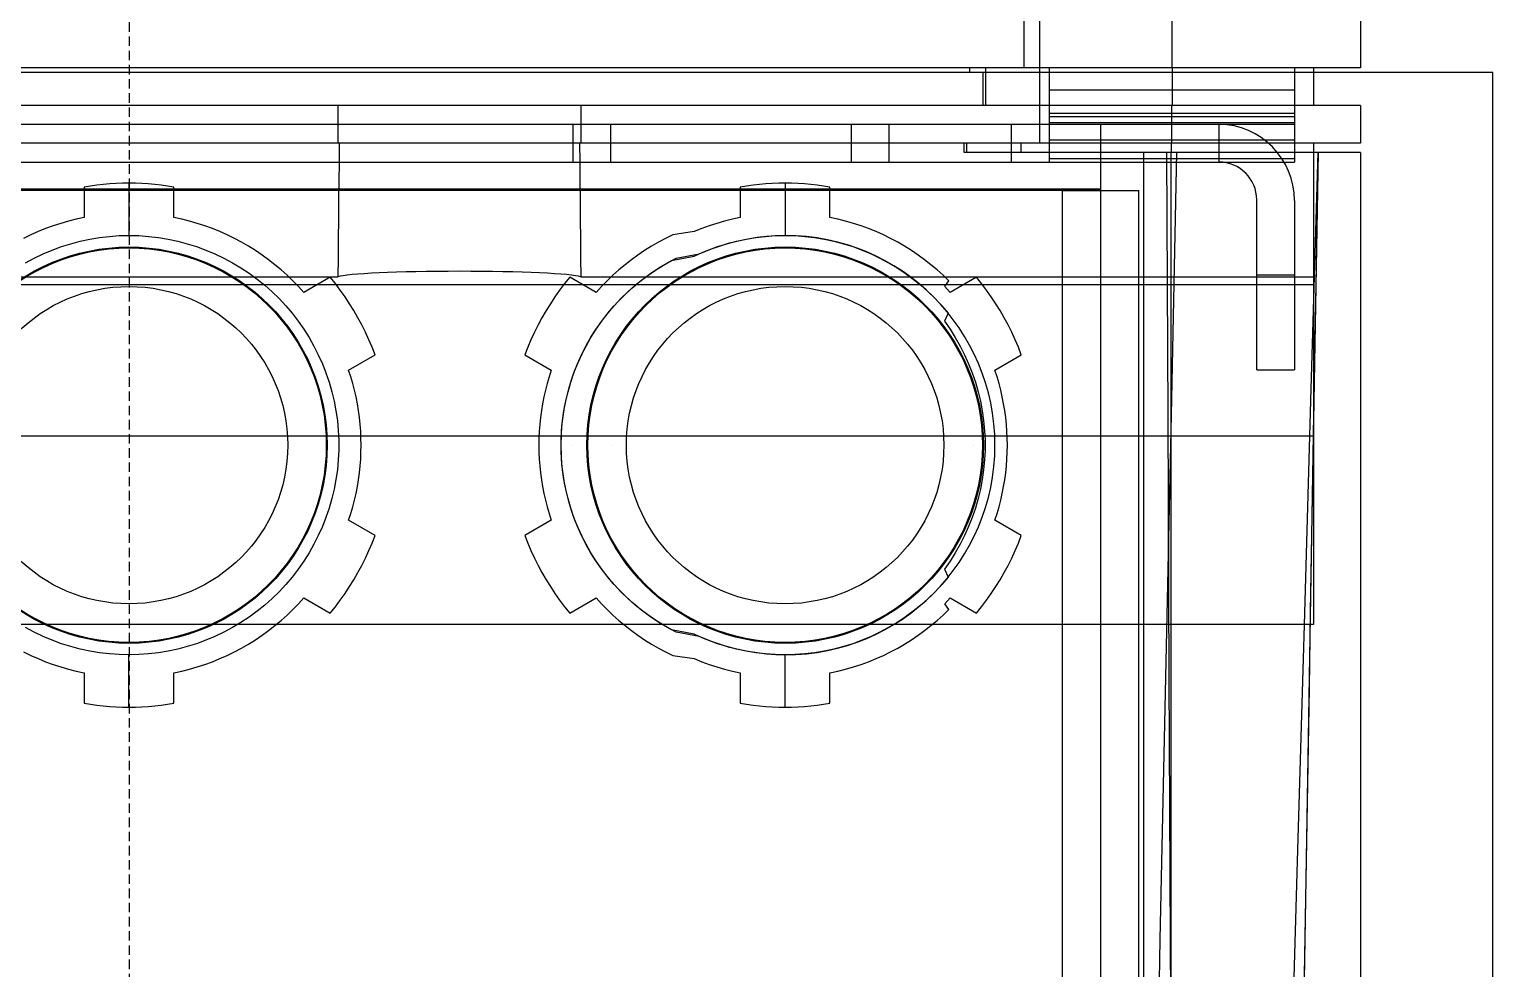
# Model space of a CAD drawing. Extents: x 0 to 144, y 0 to 203.
# Drawn here: x 66.7 to 144, y 75.8 to 125.4 of the extents above; entities that cross this region are included whole.
import ezdxf

# ---------------------------------------------------------------- set-up
doc = ezdxf.new("R2010")
doc.units = 0
doc.linetypes.add('DASHED', pattern=[0.75, 0.5, -0.25])
doc.layers.add('-15N-THT. THIẾT BỊ ĐÓNG MỞ', color=40, linetype='CONTINUOUS')

# ---------------------------------------------------------------- blocks, each defined once
blk = doc.blocks.new('06 - N - SC VSD CHIẾU TRÊN ATV630U07~55N4')
at = {"layer": '-15N-THT. THIẾT BỊ ĐÓNG MỞ', "color": 6, "linetype": 'DASHED'}
blk.add_line((0, 0), (0, -203), dxfattribs=at)
at = {"layer": '-15N-THT. THIẾT BỊ ĐÓNG MỞ'}
for p, q in [((47.241, -69.775), (47.241, -79.647)), ((48.076, -69.775), (48.076, -83.634)), ((55.054, -69.775), (55.054, -79.647)), ((65.022, -69.775), (65.022, -79.647)), ((71.999, -79.896), (-72, -79.896)), ((65.022, -79.647), (-65.023, -79.647)), ((44.381, -79.647), (44.381, -79.896)), ((45.086, -79.896), (45.086, -81.641)), ((45.217, -79.647), (45.217, -81.641)), ((48.575, -79.647), (48.575, -84.631)), ((48.575, -79.647), (48.575, -79.647)), ((49.572, -79.896), (49.572, -79.896)), ((55.071, -79.647), (55.071, -81.641)), ((61.533, -79.647), (61.533, -84.631)), ((61.533, -79.647), (61.533, -79.647)), ((62.53, -79.647), (62.53, -79.647)), ((62.53, -79.647), (62.53, -81.641)), ((65.022, -79.647), (65.022, -79.647)), ((66.019, -79.896), (66.019, -79.896)), ((71.999, -203), (71.999, -79.896)), ((48.575, -80.815), (61.533, -80.815)), ((65.022, -81.641), (-65.023, -81.641)), ((11.034, -81.641), (11.034, -83.634)), ((23.853, -81.641), (23.853, -83.634)), ((48.076, -81.641), (48.076, -81.641)), ((48.575, -81.641), (48.575, -81.641)), ((55.036, -81.641), (55.036, -83.634)), ((61.533, -81.641), (61.533, -81.641)), ((62.53, -81.641), (62.53, -81.641)), ((65.022, -81.641), (65.022, -81.641)), ((65.022, -81.641), (65.022, -83.634)), ((-61.534, -82.637), (61.533, -82.637)), ((23.424, -82.637), (23.424, -82.637)), ((23.424, -82.637), (23.424, -84.631)), ((25.418, -82.637), (25.418, -84.631)), ((38.13, -82.637), (38.13, -84.631)), ((40.124, -82.637), (40.124, -82.637)), ((40.124, -82.637), (40.124, -84.631)), ((46.581, -82.637), (46.581, -82.637)), ((46.581, -82.637), (46.581, -84.631)), ((48.575, -82.054), (61.533, -82.054)), ((48.575, -82.225), (61.533, -82.225)), ((48.575, -82.54), (61.533, -82.54)), ((51.316, -82.637), (51.316, -82.637)), ((51.316, -164.873), (51.316, -82.637)), ((57.546, -82.637), (57.546, -82.637)), ((57.546, -82.637), (57.546, -84.631)), ((65.022, -83.634), (-65.023, -83.634)), ((11.099, -83.634), (11.088, -84.643)), ((23.788, -83.634), (23.799, -84.643)), ((44.089, -84.133), (44.089, -83.634)), ((65.022, -84.133), (44.089, -84.133)), ((44.22, -83.634), (44.22, -84.133)), ((47.08, -83.634), (47.08, -84.133)), ((47.08, -83.634), (47.08, -83.634)), ((47.08, -84.133), (47.08, -84.133)), ((48.076, -83.634), (48.076, -83.634)), ((48.575, -83.463), (61.533, -83.463)), ((53.559, -84.133), (53.559, -84.133)), ((53.559, -84.133), (53.559, -165.172)), ((54.778, -84.133), (54.843, -97.988)), ((55.311, -84.133), (55.018, -97.988)), ((55.021, -180.622), (55.021, -84.133)), ((55.03, -83.634), (55.03, -84.133)), ((62.416, -96.605), (62.776, -84.133)), ((62.53, -83.634), (62.53, -109.052)), ((62.53, -83.634), (62.53, -83.634)), ((62.53, -84.133), (62.53, -84.133)), ((62.776, -84.133), (62.544, -97.988)), ((62.776, -84.133), (62.709, -88.174)), ((62.776, -84.133), (62.776, -84.133)), ((65.022, -83.634), (65.022, -83.634)), ((65.022, -84.133), (65.022, -181.12)), ((65.022, -84.133), (65.022, -84.133)), ((-61.534, -84.631), (61.533, -84.631)), ((11.088, -84.643), (11.078, -85.651)), ((23.424, -84.631), (23.424, -84.631)), ((23.799, -84.643), (23.809, -85.651)), ((40.124, -84.631), (40.124, -84.631)), ((46.581, -84.631), (46.581, -84.631)), ((48.575, -84.436), (61.533, -84.436)), ((51.316, -84.631), (51.316, -84.631)), ((57.546, -84.631), (57.546, -84.631)), ((-0.68, -85.763), (-1.019, -85.784)), ((-0.34, -85.751), (-0.68, -85.763)), ((-0.001, -85.746), (-0.34, -85.751)), ((-0.001, -85.746), (-0.001, -88.506)), ((0.339, -85.751), (-0.001, -85.746)), ((-0.001, -85.746), (-0.001, -85.746)), ((0.679, -85.763), (0.339, -85.751)), ((1.018, -85.784), (0.679, -85.763)), ((11.078, -85.651), (11.068, -86.659)), ((23.809, -85.651), (23.819, -86.659)), ((33.962, -85.763), (33.623, -85.784)), ((34.302, -85.751), (33.962, -85.763)), ((34.642, -85.746), (34.302, -85.751)), ((34.642, -85.746), (34.642, -88.506)), ((34.981, -85.751), (34.642, -85.746)), ((34.642, -85.746), (34.642, -85.746)), ((35.321, -85.763), (34.981, -85.751)), ((35.66, -85.784), (35.321, -85.763)), ((-51.317, -86.044), (51.316, -86.044)), ((-51.317, -86.107), (51.316, -86.107)), ((-2.032, -85.896), (-2.368, -85.95)), ((-2.368, -85.95), (-2.368, -87.56)), ((-2.368, -85.95), (-2.368, -85.95)), ((-1.696, -85.851), (-2.032, -85.896)), ((-1.358, -85.813), (-1.696, -85.851)), ((-1.019, -85.784), (-1.358, -85.813)), ((1.357, -85.813), (1.018, -85.784)), ((1.694, -85.851), (1.357, -85.813)), ((2.031, -85.896), (1.694, -85.851)), ((2.367, -85.95), (2.031, -85.896)), ((2.367, -85.95), (2.367, -85.95)), ((2.367, -87.56), (2.367, -85.95)), ((32.61, -85.896), (32.274, -85.95)), ((32.274, -85.95), (32.274, -87.56)), ((32.274, -85.95), (32.274, -85.95)), ((32.947, -85.851), (32.61, -85.896)), ((33.284, -85.813), (32.947, -85.851)), ((33.623, -85.784), (33.284, -85.813)), ((35.999, -85.813), (35.66, -85.784)), ((36.337, -85.851), (35.999, -85.813)), ((36.673, -85.896), (36.337, -85.851)), ((37.009, -85.95), (36.673, -85.896)), ((37.009, -85.95), (37.009, -85.95)), ((37.009, -87.56), (37.009, -85.95)), ((49.285, -164.873), (49.285, -86.126)), ((49.285, -86.126), (53.31, -86.126)), ((49.286, -164.873), (49.286, -86.126)), ((51.316, -86.126), (51.316, -86.126)), ((53.31, -86.126), (53.31, -86.126)), ((53.31, -164.873), (53.31, -86.126)), ((11.068, -86.659), (11.059, -87.667)), ((23.819, -86.659), (23.828, -87.667)), ((59.54, -86.626), (59.54, -86.626)), ((59.54, -95.596), (59.54, -86.626)), ((61.533, -86.666), (61.533, -86.666)), ((61.533, -86.666), (61.533, -95.596)), ((-4.006, -88.002), (-4.405, -88.148)), ((-3.603, -87.87), (-4.006, -88.002)), ((-3.195, -87.752), (-3.603, -87.87)), ((-2.783, -87.649), (-3.195, -87.752)), ((-2.368, -87.56), (-2.783, -87.649)), ((-2.368, -87.56), (-2.368, -87.56)), ((2.367, -87.56), (2.367, -87.56)), ((2.782, -87.649), (2.367, -87.56)), ((3.194, -87.752), (2.782, -87.649)), ((3.602, -87.87), (3.194, -87.752)), ((4.005, -88.002), (3.602, -87.87)), ((4.404, -88.148), (4.005, -88.002)), ((11.059, -87.667), (11.05, -88.676)), ((23.828, -87.667), (23.837, -88.676)), ((30.636, -88.002), (30.237, -88.148)), ((31.039, -87.87), (30.636, -88.002)), ((31.447, -87.752), (31.039, -87.87)), ((31.859, -87.649), (31.447, -87.752)), ((32.274, -87.56), (31.859, -87.649)), ((32.274, -87.56), (32.274, -87.56)), ((37.009, -87.56), (37.009, -87.56)), ((37.424, -87.649), (37.009, -87.56)), ((37.836, -87.752), (37.424, -87.649)), ((38.244, -87.87), (37.836, -87.752)), ((38.647, -88.002), (38.244, -87.87)), ((39.046, -88.148), (38.647, -88.002)), ((-5.186, -88.48), (-5.568, -88.667)), ((-4.799, -88.307), (-5.186, -88.48)), ((-4.405, -88.148), (-4.799, -88.307)), ((-3.076, -88.942), (-2.574, -88.809)), ((-2.574, -88.809), (-2.066, -88.7)), ((-2.066, -88.7), (-1.554, -88.615)), ((-1.554, -88.615), (-1.038, -88.555)), ((-1.038, -88.555), (-0.52, -88.518)), ((-0.52, -88.518), (-0.001, -88.506)), ((-0.001, -88.506), (-0.001, -88.506)), ((-0.001, -88.506), (0.519, -88.518)), ((0.519, -88.518), (1.037, -88.555)), ((1.037, -88.555), (1.553, -88.615)), ((1.553, -88.615), (2.065, -88.7)), ((2.065, -88.7), (2.573, -88.809)), ((2.573, -88.809), (3.075, -88.942)), ((4.798, -88.307), (4.404, -88.148)), ((5.185, -88.48), (4.798, -88.307)), ((5.567, -88.667), (5.185, -88.48)), ((5.942, -88.866), (5.567, -88.667)), ((11.05, -88.676), (11.042, -89.684)), ((23.837, -88.676), (23.845, -89.684)), ((28.323, -88.667), (27.948, -88.866)), ((28.704, -88.48), (28.323, -88.667)), ((29.843, -88.307), (28.704, -88.48)), ((30.237, -88.148), (29.843, -88.307)), ((31.566, -88.942), (32.068, -88.809)), ((31.699, -88.904), (32.181, -88.783)), ((32.068, -88.809), (32.576, -88.7)), ((32.181, -88.783), (32.667, -88.684)), ((32.576, -88.7), (33.089, -88.615)), ((32.667, -88.684), (33.157, -88.606)), ((33.089, -88.615), (33.604, -88.555)), ((33.157, -88.606), (33.65, -88.551)), ((33.604, -88.555), (34.122, -88.518)), ((33.65, -88.551), (34.145, -88.517)), ((34.122, -88.518), (34.642, -88.506)), ((34.145, -88.517), (34.642, -88.506)), ((34.642, -88.506), (35.161, -88.518)), ((34.642, -88.506), (34.642, -88.506)), ((35.161, -88.518), (35.679, -88.555)), ((35.679, -88.555), (36.195, -88.615)), ((36.195, -88.615), (36.707, -88.7)), ((36.707, -88.7), (37.215, -88.809)), ((37.215, -88.809), (37.717, -88.942)), ((39.44, -88.307), (39.046, -88.148)), ((39.828, -88.48), (39.44, -88.307)), ((40.209, -88.667), (39.828, -88.48)), ((40.584, -88.866), (40.209, -88.667)), ((62.709, -88.174), (62.641, -92.215)), ((-5.006, -89.702), (-4.537, -89.478)), ((-4.537, -89.478), (-4.059, -89.276)), ((-4.059, -89.276), (-3.571, -89.097)), ((-3.571, -89.097), (-3.076, -88.942)), ((-0.001, -89.164), (-0.001, -89.164)), ((3.075, -88.942), (3.57, -89.097)), ((3.57, -89.097), (4.058, -89.276)), ((4.058, -89.276), (4.536, -89.478)), ((4.536, -89.478), (5.005, -89.702)), ((6.309, -89.078), (5.942, -88.866)), ((6.67, -89.303), (6.309, -89.078)), ((7.022, -89.54), (6.67, -89.303)), ((7.365, -89.79), (7.022, -89.54)), ((26.868, -89.54), (26.524, -89.79)), ((27.22, -89.303), (26.868, -89.54)), ((27.58, -89.078), (27.22, -89.303)), ((27.948, -88.866), (27.58, -89.078)), ((28.649, -89.825), (29.842, -89.6)), ((28.885, -89.702), (30.105, -89.478)), ((29.842, -89.6), (30.295, -89.395)), ((30.105, -89.478), (30.583, -89.276)), ((30.295, -89.395), (30.755, -89.21)), ((30.583, -89.276), (31.071, -89.097)), ((30.755, -89.21), (31.224, -89.047)), ((31.071, -89.097), (31.566, -88.942)), ((31.224, -89.047), (31.699, -88.904)), ((34.642, -89.164), (34.642, -89.164)), ((37.717, -88.942), (38.212, -89.097)), ((38.212, -89.097), (38.7, -89.276)), ((38.7, -89.276), (39.179, -89.478)), ((39.179, -89.478), (39.647, -89.702)), ((40.952, -89.078), (40.584, -88.866)), ((41.312, -89.303), (40.952, -89.078)), ((41.664, -89.54), (41.312, -89.303)), ((42.007, -89.79), (41.664, -89.54)), ((-5.464, -89.947), (-5.006, -89.702)), ((5.005, -89.702), (5.463, -89.947)), ((5.463, -89.947), (5.908, -90.214)), ((5.908, -90.214), (6.341, -90.501)), ((7.7, -90.051), (7.365, -89.79)), ((8.026, -90.323), (7.7, -90.051)), ((8.342, -90.607), (8.026, -90.323)), ((11.042, -89.684), (11.034, -90.692)), ((23.845, -89.684), (23.853, -90.692)), ((25.864, -90.323), (25.548, -90.607)), ((26.19, -90.051), (25.864, -90.323)), ((26.524, -89.79), (26.19, -90.051)), ((27.388, -90.615), (27.797, -90.333)), ((27.549, -90.501), (27.981, -90.214)), ((27.797, -90.333), (28.217, -90.069)), ((27.981, -90.214), (28.427, -89.947)), ((28.217, -90.069), (28.649, -89.825)), ((28.427, -89.947), (28.885, -89.702)), ((39.647, -89.702), (40.105, -89.947)), ((40.105, -89.947), (40.55, -90.214)), ((40.55, -90.214), (40.983, -90.501)), ((42.342, -90.051), (42.007, -89.79)), ((42.668, -90.323), (42.342, -90.051)), ((42.984, -90.607), (42.668, -90.323)), ((62.53, -91.11), (-62.531, -91.11)), ((-11.035, -90.692), (11.034, -90.692)), ((6.341, -90.501), (6.76, -90.808)), ((6.76, -90.808), (7.164, -91.135)), ((7.164, -91.135), (7.552, -91.48)), ((8.648, -90.901), (8.342, -90.607)), ((8.943, -91.206), (8.648, -90.901)), ((10.622, -90.717), (9.228, -91.521)), ((10.622, -90.717), (10.622, -90.717)), ((10.894, -91.053), (10.622, -90.717)), ((11.155, -91.398), (10.894, -91.053)), ((22.996, -91.053), (22.735, -91.398)), ((23.268, -90.717), (22.996, -91.053)), ((23.268, -90.717), (23.268, -90.717)), ((24.662, -91.521), (23.268, -90.717)), ((23.853, -90.692), (62.53, -90.692)), ((25.242, -90.901), (24.946, -91.206)), ((25.548, -90.607), (25.242, -90.901)), ((26.338, -91.48), (26.726, -91.135)), ((26.612, -91.233), (26.993, -90.915)), ((26.726, -91.135), (27.13, -90.808)), ((26.993, -90.915), (27.388, -90.615)), ((27.13, -90.808), (27.549, -90.501)), ((40.983, -90.501), (41.402, -90.808)), ((41.402, -90.808), (41.806, -91.135)), ((41.806, -91.135), (42.194, -91.48)), ((43.29, -90.901), (42.984, -90.607)), ((43.065, -91.206), (43.29, -90.901)), ((44.744, -90.717), (43.35, -91.521)), ((44.744, -90.717), (44.744, -90.717)), ((45.016, -91.053), (44.744, -90.717)), ((45.277, -91.398), (45.016, -91.053)), ((61.533, -90.612), (59.54, -90.612)), ((59.54, -90.612), (59.54, -90.612)), ((61.533, -90.612), (61.533, -90.612)), ((7.552, -91.48), (7.923, -91.843)), ((7.923, -91.843), (8.277, -92.223)), ((9.228, -91.521), (8.943, -91.206)), ((9.228, -91.521), (9.228, -91.521)), ((11.405, -91.75), (11.155, -91.398)), ((11.644, -92.111), (11.405, -91.75)), ((22.485, -91.75), (22.245, -92.111)), ((22.735, -91.398), (22.485, -91.75)), ((24.946, -91.206), (24.662, -91.521)), ((24.662, -91.521), (24.662, -91.521)), ((25.558, -92.284), (25.894, -91.918)), ((25.613, -92.223), (25.967, -91.843)), ((25.894, -91.918), (26.245, -91.568)), ((25.967, -91.843), (26.338, -91.48)), ((26.245, -91.568), (26.612, -91.233)), ((42.194, -91.48), (42.565, -91.843)), ((42.565, -91.843), (42.919, -92.223)), ((43.35, -91.521), (43.065, -91.206)), ((43.35, -91.521), (43.35, -91.521)), ((45.527, -91.75), (45.277, -91.398)), ((45.766, -92.111), (45.527, -91.75)), ((8.277, -92.223), (8.613, -92.619)), ((8.613, -92.619), (8.93, -93.03)), ((11.872, -92.478), (11.644, -92.111)), ((12.089, -92.853), (11.872, -92.478)), ((22.018, -92.478), (21.801, -92.853)), ((22.245, -92.111), (22.018, -92.478)), ((24.939, -93.059), (25.24, -92.665)), ((24.96, -93.03), (25.277, -92.619)), ((25.24, -92.665), (25.558, -92.284)), ((25.277, -92.619), (25.613, -92.223)), ((42.919, -92.223), (43.255, -92.619)), ((43.255, -92.619), (43.052, -93.03)), ((45.994, -92.478), (45.766, -92.111)), ((46.21, -92.853), (45.994, -92.478)), ((62.641, -92.215), (62.573, -96.256)), ((8.93, -93.03), (9.228, -93.456)), ((9.228, -93.456), (9.505, -93.895)), ((12.293, -93.234), (12.089, -92.853)), ((12.486, -93.621), (12.293, -93.234)), ((21.597, -93.234), (21.404, -93.621)), ((21.801, -92.853), (21.597, -93.234)), ((24.385, -93.895), (24.662, -93.456)), ((24.391, -93.886), (24.655, -93.467)), ((24.655, -93.467), (24.939, -93.059)), ((24.662, -93.456), (24.96, -93.03)), ((43.052, -93.03), (43.349, -93.456)), ((43.349, -93.456), (43.626, -93.895)), ((46.415, -93.234), (46.21, -92.853)), ((46.608, -93.621), (46.415, -93.234)), ((9.505, -93.895), (9.761, -94.347)), ((12.666, -94.015), (12.486, -93.621)), ((12.834, -94.413), (12.666, -94.015)), ((21.224, -94.015), (21.056, -94.413)), ((21.404, -93.621), (21.224, -94.015)), ((24.129, -94.347), (24.385, -93.895)), ((24.145, -94.318), (24.391, -93.886)), ((43.626, -93.895), (43.883, -94.347)), ((46.788, -94.015), (46.608, -93.621)), ((46.956, -94.413), (46.788, -94.015)), ((9.761, -94.347), (9.995, -94.81)), ((9.995, -94.81), (10.208, -95.284)), ((11.596, -95.621), (12.989, -94.817)), ((12.989, -94.817), (12.834, -94.413)), ((12.989, -94.817), (12.989, -94.817)), ((21.056, -94.413), (20.901, -94.817)), ((20.901, -94.817), (22.294, -95.621)), ((20.901, -94.817), (20.901, -94.817)), ((23.682, -95.284), (23.894, -94.81)), ((23.713, -95.211), (23.919, -94.76)), ((23.894, -94.81), (24.129, -94.347)), ((23.919, -94.76), (24.145, -94.318)), ((43.883, -94.347), (44.117, -94.81)), ((44.117, -94.81), (44.33, -95.284)), ((45.718, -95.621), (47.111, -94.817)), ((47.111, -94.817), (46.956, -94.413)), ((47.111, -94.817), (47.111, -94.817)), ((10.208, -95.284), (10.398, -95.767)), ((10.398, -95.767), (10.566, -96.259)), ((11.596, -95.621), (11.596, -95.621)), ((11.709, -95.97), (11.596, -95.621)), ((22.294, -95.621), (22.181, -95.97)), ((22.294, -95.621), (22.294, -95.621)), ((23.324, -96.259), (23.492, -95.767)), ((23.362, -96.139), (23.527, -95.671)), ((23.492, -95.767), (23.682, -95.284)), ((23.527, -95.671), (23.713, -95.211)), ((44.33, -95.284), (44.52, -95.767)), ((44.52, -95.767), (44.688, -96.259)), ((45.718, -95.621), (45.718, -95.621)), ((45.831, -95.97), (45.718, -95.621)), ((59.54, -95.596), (61.533, -95.596)), ((59.54, -95.596), (59.54, -95.596)), ((61.533, -95.596), (61.533, -95.596)), ((10.566, -96.259), (10.71, -96.758)), ((11.812, -96.322), (11.709, -95.97)), ((11.904, -96.677), (11.812, -96.322)), ((22.078, -96.322), (21.986, -96.677)), ((22.181, -95.97), (22.078, -96.322)), ((23.18, -96.758), (23.324, -96.259)), ((23.219, -96.615), (23.362, -96.139)), ((44.688, -96.259), (44.832, -96.758)), ((45.934, -96.322), (45.831, -95.97)), ((46.026, -96.677), (45.934, -96.322)), ((62.573, -96.256), (62.505, -100.297)), ((10.71, -96.758), (10.831, -97.263)), ((10.831, -97.263), (10.927, -97.773)), ((11.985, -97.035), (11.904, -96.677)), ((12.056, -97.394), (11.985, -97.035)), ((21.904, -97.035), (21.834, -97.394)), ((21.986, -96.677), (21.904, -97.035)), ((22.962, -97.773), (23.059, -97.263)), ((22.996, -97.582), (23.096, -97.096)), ((23.059, -97.263), (23.18, -96.758)), ((23.096, -97.096), (23.219, -96.615)), ((44.832, -96.758), (44.953, -97.263)), ((44.953, -97.263), (45.049, -97.773)), ((46.107, -97.035), (46.026, -96.677)), ((46.178, -97.394), (46.107, -97.035)), ((62.057, -109.078), (62.416, -96.605)), ((10.927, -97.773), (11, -98.287)), ((12.116, -97.756), (12.056, -97.394)), ((12.166, -98.12), (12.116, -97.756)), ((12.204, -98.484), (12.166, -98.12)), ((21.724, -98.12), (21.686, -98.484)), ((21.774, -97.756), (21.724, -98.12)), ((21.834, -97.394), (21.774, -97.756)), ((22.86, -98.565), (22.917, -98.072)), ((22.89, -98.287), (22.962, -97.773)), ((22.917, -98.072), (22.996, -97.582)), ((45.049, -97.773), (45.122, -98.287)), ((46.238, -97.756), (46.178, -97.394)), ((46.288, -98.12), (46.238, -97.756)), ((46.326, -98.484), (46.288, -98.12)), ((55.018, -97.988), (54.724, -111.843)), ((54.843, -97.988), (54.907, -111.843)), ((62.544, -97.988), (62.312, -111.843)), ((11, -98.287), (11.049, -98.804)), ((11.049, -98.804), (11.073, -99.323)), ((12.232, -98.85), (12.204, -98.484)), ((12.248, -99.216), (12.232, -98.85)), ((21.658, -98.85), (21.642, -99.216)), ((21.686, -98.484), (21.658, -98.85)), ((22.817, -99.323), (22.841, -98.804)), ((22.826, -99.06), (22.86, -98.565)), ((22.841, -98.804), (22.89, -98.287)), ((45.122, -98.287), (45.171, -98.804)), ((45.171, -98.804), (45.195, -99.323)), ((46.353, -98.85), (46.326, -98.484)), ((46.37, -99.216), (46.353, -98.85)), ((-62.531, -99.085), (62.53, -99.085)), ((8.38, -99.583), (8.38, -99.583)), ((10.466, -99.583), (10.466, -99.583)), ((11.073, -99.323), (11.073, -99.843)), ((12.254, -99.583), (12.248, -99.216)), ((12.248, -99.95), (12.254, -99.583)), ((12.254, -99.583), (12.254, -99.583)), ((21.642, -99.216), (21.636, -99.583)), ((21.636, -99.583), (21.636, -99.583)), ((21.636, -99.583), (21.642, -99.95)), ((22.814, -99.556), (22.826, -99.06)), ((22.814, -99.564), (22.814, -99.556)), ((22.814, -99.571), (22.814, -99.564)), ((22.814, -99.579), (22.814, -99.571)), ((22.814, -99.587), (22.814, -99.579)), ((22.814, -99.594), (22.814, -99.587)), ((22.814, -99.602), (22.814, -99.594)), ((22.814, -99.61), (22.814, -99.602)), ((22.826, -100.106), (22.814, -99.61)), ((22.817, -99.843), (22.817, -99.323)), ((23.424, -99.583), (23.424, -99.583)), ((25.51, -99.583), (25.51, -99.583)), ((43.022, -99.583), (43.022, -99.583)), ((44.588, -99.583), (44.588, -99.583)), ((45.195, -99.323), (45.195, -99.843)), ((46.376, -99.583), (46.37, -99.216)), ((46.37, -99.95), (46.376, -99.583)), ((46.376, -99.583), (46.376, -99.583)), ((11.049, -100.361), (11, -100.878)), ((11.073, -99.843), (11.049, -100.361)), ((12.204, -100.682), (12.232, -100.316)), ((12.232, -100.316), (12.248, -99.95)), ((21.642, -99.95), (21.658, -100.316)), ((21.658, -100.316), (21.686, -100.682)), ((22.841, -100.361), (22.817, -99.843)), ((22.86, -100.601), (22.826, -100.106)), ((22.89, -100.878), (22.841, -100.361)), ((45.171, -100.361), (45.122, -100.878)), ((45.195, -99.843), (45.171, -100.361)), ((46.326, -100.682), (46.353, -100.316)), ((46.353, -100.316), (46.37, -99.95)), ((62.505, -100.297), (62.438, -104.338)), ((11, -100.878), (10.927, -101.393)), ((12.116, -101.41), (12.166, -101.046)), ((12.166, -101.046), (12.204, -100.682)), ((21.686, -100.682), (21.724, -101.046)), ((21.724, -101.046), (21.774, -101.41)), ((22.917, -101.094), (22.86, -100.601)), ((22.962, -101.393), (22.89, -100.878)), ((22.996, -101.584), (22.917, -101.094)), ((45.122, -100.878), (45.049, -101.393)), ((46.238, -101.41), (46.288, -101.046)), ((46.288, -101.046), (46.326, -100.682)), ((10.831, -101.903), (10.71, -102.408)), ((10.927, -101.393), (10.831, -101.903)), ((11.985, -102.131), (12.056, -101.771)), ((12.056, -101.771), (12.116, -101.41)), ((21.774, -101.41), (21.834, -101.771)), ((21.834, -101.771), (21.904, -102.131)), ((23.059, -101.903), (22.962, -101.393)), ((23.096, -102.07), (22.996, -101.584)), ((23.18, -102.408), (23.059, -101.903)), ((44.953, -101.903), (44.832, -102.408)), ((45.049, -101.393), (44.953, -101.903)), ((46.107, -102.131), (46.178, -101.771)), ((46.178, -101.771), (46.238, -101.41)), ((10.71, -102.408), (10.566, -102.907)), ((11.812, -102.844), (11.904, -102.489)), ((11.904, -102.489), (11.985, -102.131)), ((21.904, -102.131), (21.986, -102.489)), ((21.986, -102.489), (22.078, -102.844)), ((23.219, -102.551), (23.096, -102.07)), ((23.324, -102.907), (23.18, -102.408)), ((23.362, -103.026), (23.219, -102.551)), ((44.832, -102.408), (44.688, -102.907)), ((45.934, -102.844), (46.026, -102.489)), ((46.026, -102.489), (46.107, -102.131)), ((10.398, -103.398), (10.208, -103.882)), ((10.566, -102.907), (10.398, -103.398)), ((11.596, -103.544), (11.709, -103.196)), ((11.709, -103.196), (11.812, -102.844)), ((22.078, -102.844), (22.181, -103.196)), ((22.181, -103.196), (22.294, -103.544)), ((23.492, -103.398), (23.324, -102.907)), ((23.527, -103.495), (23.362, -103.026)), ((23.682, -103.882), (23.492, -103.398)), ((23.713, -103.955), (23.527, -103.495)), ((44.52, -103.398), (44.33, -103.882)), ((44.688, -102.907), (44.52, -103.398)), ((45.718, -103.544), (45.831, -103.196)), ((45.831, -103.196), (45.934, -102.844)), ((10.208, -103.882), (9.995, -104.356)), ((11.596, -103.544), (11.596, -103.544)), ((12.989, -104.349), (11.596, -103.544)), ((22.294, -103.544), (20.901, -104.349)), ((22.294, -103.544), (22.294, -103.544)), ((23.894, -104.356), (23.682, -103.882)), ((23.919, -104.406), (23.713, -103.955)), ((44.33, -103.882), (44.117, -104.356)), ((45.718, -103.544), (45.718, -103.544)), ((47.111, -104.349), (45.718, -103.544)), ((9.761, -104.819), (9.505, -105.271)), ((9.995, -104.356), (9.761, -104.819)), ((12.666, -105.151), (12.834, -104.753)), ((12.834, -104.753), (12.989, -104.349)), ((12.989, -104.349), (12.989, -104.349)), ((20.901, -104.349), (21.056, -104.753)), ((20.901, -104.349), (20.901, -104.349)), ((21.056, -104.753), (21.224, -105.151)), ((24.129, -104.819), (23.894, -104.356)), ((24.145, -104.848), (23.919, -104.406)), ((24.385, -105.271), (24.129, -104.819)), ((24.391, -105.279), (24.145, -104.848)), ((43.883, -104.819), (43.626, -105.271)), ((44.117, -104.356), (43.883, -104.819)), ((46.788, -105.151), (46.956, -104.753)), ((46.956, -104.753), (47.111, -104.349)), ((47.111, -104.349), (47.111, -104.349)), ((62.438, -104.338), (62.37, -108.38)), ((9.228, -105.71), (8.93, -106.136)), ((9.505, -105.271), (9.228, -105.71)), ((12.293, -105.932), (12.486, -105.544)), ((12.486, -105.544), (12.666, -105.151)), ((21.224, -105.151), (21.404, -105.544)), ((21.404, -105.544), (21.597, -105.932)), ((24.662, -105.71), (24.385, -105.271)), ((24.655, -105.699), (24.391, -105.279)), ((24.939, -106.107), (24.655, -105.699)), ((24.96, -106.136), (24.662, -105.71)), ((43.349, -105.71), (43.052, -106.136)), ((43.626, -105.271), (43.349, -105.71)), ((46.415, -105.932), (46.608, -105.544)), ((46.608, -105.544), (46.788, -105.151)), ((8.613, -106.547), (8.277, -106.943)), ((8.93, -106.136), (8.613, -106.547)), ((11.872, -106.687), (12.089, -106.313)), ((12.089, -106.313), (12.293, -105.932)), ((21.597, -105.932), (21.801, -106.313)), ((21.801, -106.313), (22.018, -106.687)), ((25.24, -106.501), (24.939, -106.107)), ((25.277, -106.547), (24.96, -106.136)), ((25.558, -106.882), (25.24, -106.501)), ((25.613, -106.943), (25.277, -106.547)), ((43.255, -106.547), (42.919, -106.943)), ((43.052, -106.136), (43.255, -106.547)), ((45.994, -106.687), (46.21, -106.313)), ((46.21, -106.313), (46.415, -105.932)), ((7.923, -107.323), (7.552, -107.686)), ((8.277, -106.943), (7.923, -107.323)), ((11.405, -107.415), (11.644, -107.055)), ((11.644, -107.055), (11.872, -106.687)), ((22.018, -106.687), (22.245, -107.055)), ((22.245, -107.055), (22.485, -107.415)), ((25.894, -107.248), (25.558, -106.882)), ((25.967, -107.323), (25.613, -106.943)), ((26.245, -107.598), (25.894, -107.248)), ((26.338, -107.686), (25.967, -107.323)), ((42.565, -107.323), (42.194, -107.686)), ((42.919, -106.943), (42.565, -107.323)), ((45.527, -107.415), (45.766, -107.055)), ((45.766, -107.055), (45.994, -106.687)), ((7.164, -108.031), (6.76, -108.358)), ((7.552, -107.686), (7.164, -108.031)), ((8.648, -108.264), (8.943, -107.96)), ((8.943, -107.96), (9.228, -107.645)), ((9.228, -107.645), (10.622, -108.449)), ((9.228, -107.645), (9.228, -107.645)), ((10.622, -108.449), (10.894, -108.113)), ((10.894, -108.113), (11.155, -107.768)), ((11.155, -107.768), (11.405, -107.415)), ((22.485, -107.415), (22.735, -107.768)), ((22.735, -107.768), (22.996, -108.113)), ((22.996, -108.113), (23.268, -108.449)), ((23.268, -108.449), (24.662, -107.645)), ((24.662, -107.645), (24.946, -107.96)), ((24.662, -107.645), (24.662, -107.645)), ((24.946, -107.96), (25.242, -108.264)), ((26.612, -107.933), (26.245, -107.598)), ((26.726, -108.031), (26.338, -107.686)), ((26.993, -108.25), (26.612, -107.933)), ((27.13, -108.358), (26.726, -108.031)), ((41.806, -108.031), (41.402, -108.358)), ((42.194, -107.686), (41.806, -108.031)), ((43.065, -107.96), (43.35, -107.645)), ((43.29, -108.264), (43.065, -107.96)), ((43.35, -107.645), (44.744, -108.449)), ((43.35, -107.645), (43.35, -107.645)), ((44.744, -108.449), (45.016, -108.113)), ((45.016, -108.113), (45.277, -107.768)), ((45.277, -107.768), (45.527, -107.415)), ((6.341, -108.665), (5.908, -108.952)), ((6.76, -108.358), (6.341, -108.665)), ((7.7, -109.115), (8.026, -108.843)), ((8.026, -108.843), (8.342, -108.559)), ((8.342, -108.559), (8.648, -108.264)), ((10.622, -108.449), (10.622, -108.449)), ((23.268, -108.449), (23.268, -108.449)), ((25.242, -108.264), (25.548, -108.559)), ((25.548, -108.559), (25.864, -108.843)), ((25.864, -108.843), (26.19, -109.115)), ((27.388, -108.551), (26.993, -108.25)), ((27.549, -108.665), (27.13, -108.358)), ((27.797, -108.833), (27.388, -108.551)), ((27.981, -108.952), (27.549, -108.665)), ((28.217, -109.097), (27.797, -108.833)), ((40.983, -108.665), (40.55, -108.952)), ((41.402, -108.358), (40.983, -108.665)), ((42.342, -109.115), (42.668, -108.843)), ((42.668, -108.843), (42.984, -108.559)), ((42.984, -108.559), (43.29, -108.264)), ((44.744, -108.449), (44.744, -108.449)), ((62.37, -108.38), (62.302, -112.421)), ((62.53, -109.052), (-62.531, -109.052)), ((-5.006, -109.464), (-5.464, -109.219)), ((-4.537, -109.688), (-5.006, -109.464)), ((-4.059, -109.889), (-4.537, -109.688)), ((4.536, -109.688), (4.058, -109.889)), ((5.005, -109.464), (4.536, -109.688)), ((5.463, -109.219), (5.005, -109.464)), ((5.908, -108.952), (5.463, -109.219)), ((6.67, -109.863), (7.022, -109.625)), ((7.022, -109.625), (7.365, -109.376)), ((7.365, -109.376), (7.7, -109.115)), ((26.19, -109.115), (26.524, -109.376)), ((26.524, -109.376), (26.868, -109.625)), ((26.868, -109.625), (27.22, -109.863)), ((28.427, -109.219), (27.981, -108.952)), ((28.649, -109.341), (28.217, -109.097)), ((28.885, -109.464), (28.427, -109.219)), ((29.842, -109.566), (28.649, -109.341)), ((30.105, -109.688), (28.885, -109.464)), ((30.295, -109.771), (29.842, -109.566)), ((30.583, -109.889), (30.105, -109.688)), ((39.179, -109.688), (38.7, -109.889)), ((39.647, -109.464), (39.179, -109.688)), ((40.105, -109.219), (39.647, -109.464)), ((40.55, -108.952), (40.105, -109.219)), ((41.312, -109.863), (41.664, -109.625)), ((41.664, -109.625), (42.007, -109.376)), ((42.007, -109.376), (42.342, -109.115)), ((61.698, -121.551), (62.057, -109.078)), ((62.53, -109.052), (62.53, -109.052)), ((-3.571, -110.068), (-4.059, -109.889)), ((-3.076, -110.224), (-3.571, -110.068)), ((-2.574, -110.357), (-3.076, -110.224)), ((-2.066, -110.465), (-2.574, -110.357)), ((-1.554, -110.55), (-2.066, -110.465)), ((-0.001, -110.001), (-0.001, -110.001)), ((2.065, -110.465), (1.553, -110.55)), ((2.573, -110.357), (2.065, -110.465)), ((3.075, -110.224), (2.573, -110.357)), ((3.57, -110.068), (3.075, -110.224)), ((4.058, -109.889), (3.57, -110.068)), ((5.567, -110.499), (5.942, -110.3)), ((5.942, -110.3), (6.309, -110.088)), ((6.309, -110.088), (6.67, -109.863)), ((27.22, -109.863), (27.58, -110.088)), ((27.58, -110.088), (27.948, -110.3)), ((27.948, -110.3), (28.323, -110.499)), ((30.755, -109.956), (30.295, -109.771)), ((31.071, -110.068), (30.583, -109.889)), ((31.224, -110.119), (30.755, -109.956)), ((31.566, -110.224), (31.071, -110.068)), ((31.699, -110.262), (31.224, -110.119)), ((32.068, -110.357), (31.566, -110.224)), ((32.181, -110.383), (31.699, -110.262)), ((32.576, -110.465), (32.068, -110.357)), ((32.667, -110.482), (32.181, -110.383)), ((33.089, -110.55), (32.576, -110.465)), ((33.157, -110.56), (32.667, -110.482)), ((34.642, -110.001), (34.642, -110.001)), ((36.707, -110.465), (36.195, -110.55)), ((37.215, -110.357), (36.707, -110.465)), ((37.717, -110.224), (37.215, -110.357)), ((38.212, -110.068), (37.717, -110.224)), ((38.7, -109.889), (38.212, -110.068)), ((40.209, -110.499), (40.584, -110.3)), ((40.584, -110.3), (40.952, -110.088)), ((40.952, -110.088), (41.312, -109.863)), ((-5.568, -110.499), (-5.186, -110.686)), ((-5.186, -110.686), (-4.799, -110.859)), ((-4.799, -110.859), (-4.405, -111.018)), ((-4.405, -111.018), (-4.006, -111.164)), ((-4.006, -111.164), (-3.603, -111.296)), ((-1.038, -110.611), (-1.554, -110.55)), ((-0.52, -110.648), (-1.038, -110.611)), ((-0.001, -110.66), (-0.52, -110.648)), ((0.519, -110.648), (-0.001, -110.66)), ((-0.001, -113.419), (-0.001, -110.66)), ((-0.001, -110.66), (-0.001, -110.66)), ((1.037, -110.611), (0.519, -110.648)), ((1.553, -110.55), (1.037, -110.611)), ((3.602, -111.296), (4.005, -111.164)), ((4.005, -111.164), (4.404, -111.018)), ((4.404, -111.018), (4.798, -110.859)), ((4.798, -110.859), (5.185, -110.686)), ((5.185, -110.686), (5.567, -110.499)), ((28.323, -110.499), (28.704, -110.686)), ((28.704, -110.686), (29.843, -110.859)), ((29.843, -110.859), (30.237, -111.018)), ((30.237, -111.018), (30.636, -111.164)), ((30.636, -111.164), (31.039, -111.296)), ((33.604, -110.611), (33.089, -110.55)), ((33.65, -110.615), (33.157, -110.56)), ((34.122, -110.648), (33.604, -110.611)), ((34.145, -110.649), (33.65, -110.615)), ((34.642, -110.66), (34.122, -110.648)), ((34.642, -110.66), (34.145, -110.649)), ((35.161, -110.648), (34.642, -110.66)), ((34.642, -110.66), (34.642, -110.66)), ((34.642, -113.419), (34.642, -110.66)), ((35.679, -110.611), (35.161, -110.648)), ((36.195, -110.55), (35.679, -110.611)), ((38.244, -111.296), (38.647, -111.164)), ((38.647, -111.164), (39.046, -111.018)), ((39.046, -111.018), (39.44, -110.859)), ((39.44, -110.859), (39.828, -110.686)), ((39.828, -110.686), (40.209, -110.499)), ((-3.603, -111.296), (-3.195, -111.413)), ((-3.195, -111.413), (-2.783, -111.517)), ((-2.783, -111.517), (-2.368, -111.606)), ((-2.368, -111.606), (-2.368, -113.215)), ((-2.368, -111.606), (-2.368, -111.606)), ((2.367, -111.606), (2.782, -111.517)), ((2.367, -111.606), (2.367, -111.606)), ((2.367, -113.215), (2.367, -111.606)), ((2.782, -111.517), (3.194, -111.413)), ((3.194, -111.413), (3.602, -111.296)), ((31.039, -111.296), (31.447, -111.413)), ((31.447, -111.413), (31.859, -111.517)), ((31.859, -111.517), (32.274, -111.606)), ((32.274, -111.606), (32.274, -113.215)), ((32.274, -111.606), (32.274, -111.606)), ((37.009, -111.606), (37.424, -111.517)), ((37.009, -111.606), (37.009, -111.606)), ((37.009, -113.215), (37.009, -111.606)), ((37.424, -111.517), (37.836, -111.413)), ((37.836, -111.413), (38.244, -111.296)), ((54.724, -111.843), (54.431, -125.699)), ((54.907, -111.843), (54.972, -125.699)), ((62.312, -111.843), (62.079, -125.699)), ((62.302, -112.421), (62.234, -116.462)), ((-2.368, -113.215), (-2.032, -113.269)), ((-2.368, -113.215), (-2.368, -113.215)), ((-2.032, -113.269), (-1.696, -113.315)), ((-1.696, -113.315), (-1.358, -113.353)), ((-1.358, -113.353), (-1.019, -113.382)), ((-1.019, -113.382), (-0.68, -113.403)), ((-0.68, -113.403), (-0.34, -113.415)), ((-0.34, -113.415), (-0.001, -113.419)), ((-0.001, -113.419), (0.339, -113.415)), ((-0.001, -113.419), (-0.001, -113.419)), ((0.339, -113.415), (0.679, -113.403)), ((0.679, -113.403), (1.018, -113.382)), ((1.018, -113.382), (1.357, -113.353)), ((1.357, -113.353), (1.694, -113.315)), ((1.694, -113.315), (2.031, -113.269)), ((2.031, -113.269), (2.367, -113.215)), ((2.367, -113.215), (2.367, -113.215)), ((32.274, -113.215), (32.61, -113.269)), ((32.274, -113.215), (32.274, -113.215)), ((32.61, -113.269), (32.947, -113.315)), ((32.947, -113.315), (33.284, -113.353)), ((33.284, -113.353), (33.623, -113.382)), ((33.623, -113.382), (33.962, -113.403)), ((33.962, -113.403), (34.302, -113.415)), ((34.302, -113.415), (34.642, -113.419)), ((34.642, -113.419), (34.981, -113.415)), ((34.642, -113.419), (34.642, -113.419)), ((34.981, -113.415), (35.321, -113.403)), ((35.321, -113.403), (35.66, -113.382)), ((35.66, -113.382), (35.999, -113.353)), ((35.999, -113.353), (36.337, -113.315)), ((36.337, -113.315), (36.673, -113.269)), ((36.673, -113.269), (37.009, -113.215)), ((37.009, -113.215), (37.009, -113.215)), ((62.234, -116.462), (62.167, -120.503)), ((62.167, -120.503), (62.099, -124.544)), ((61.34, -134.024), (61.698, -121.551)), ((62.099, -124.544), (62.031, -128.585)), ((54.431, -125.699), (54.137, -139.554)), ((54.972, -125.699), (55.037, -139.554)), ((62.079, -125.699), (61.847, -139.554))]:
    blk.add_line(p, q, dxfattribs=at)
for centre, radius in [((-0.001, -99.583), 10.466), ((-0.001, -99.583), 10.418), ((34.642, -99.583), 10.466), ((34.642, -99.583), 10.418), ((-0.001, -99.583), 8.38), ((34.642, -99.583), 8.38)]:
    blk.add_circle(centre, radius, dxfattribs=at)
for centre, radius, start, end in [((57.505, -86.666), 4.029, 0, 89.41201), ((57.545, -86.626), 1.995, 0, 89.96618), ((34.642, -99.583), 11.077, 270.00019, 89.99981)]:
    blk.add_arc(centre, radius, start, end, dxfattribs=at)
blk.add_ellipse((17.443, -90.741), major_axis=(6.478, 0), ratio=0.052336, start_param=0.145547, end_param=2.996045, dxfattribs=at)

msp = doc.modelspace()

# ---------------------------------------------------------------- block references
msp.add_blockref('06 - N - SC VSD CHIẾU TRÊN ATV630U07~55N4', (72, 203))

doc.saveas('drawing.dxf')
